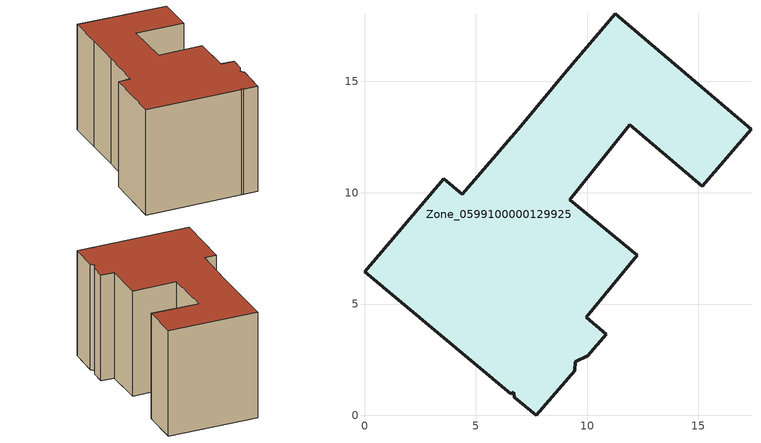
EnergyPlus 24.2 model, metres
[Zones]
Zone_0599100000129925
 floor ground (C_G): 9.45,2.01 7.71,0 6.73,0.82 6.71,1.03 6.57,0.96 0,6.46 3.56,10.62 4.38,9.94 7.02,12.99 9.08,15.48 11.26,18.04 17.36,12.84 15.18,10.28 11.92,13.06 9.22,9.69 12.26,7.2 9.97,4.41 10.86,3.64 10.03,2.68 9.47,2.4 z0
 wall outside (C_F): 10.03,2.68 10.86,3.64 9.97,4.41 12.26,7.2 9.22,9.69 11.92,13.06 15.18,10.28 17.36,12.84 11.26,18.04 9.08,15.48 7.02,12.99 4.38,9.94 3.56,10.62 0,6.46 6.57,0.96 6.71,1.03 6.73,0.82 7.71,0 9.45,2.01 9.47,2.4 10.03,2.68 z0:9.7
 roof outside (C_R): 6.73,0.82 7.71,0 9.45,2.01 9.47,2.4 10.03,2.68 10.86,3.64 9.97,4.41 12.26,7.2 9.22,9.69 11.92,13.06 15.18,10.28 17.36,12.84 11.26,18.04 9.08,15.48 7.02,12.99 4.38,9.94 3.56,10.62 0,6.46 6.57,0.96 6.71,1.03 z9.7
[BUILDING]
Pand.0599100000129925: North Axis=0; Terrain=City; Loads Convergence Tolerance Value=0.04; Temperature Convergence Tolerance Value=0.4; Solar Distribution=FullExterior; Maximum Number of Warmup Days=25; Minimum Number of Warmup Days=1
[Site:Location]
Rotterdam.The.Hague.AP_ZH_NLD Design_Conditions: Latitude=51.96; Longitude=4.45; Time Zone=1; Elevation=-4.5
[SITE:GROUNDTEMPERATURE:BUILDINGSURFACE]
18, 18, 18, 18, 18, 18, 18, 18, 18, 18, 18, 18
[MATERIAL] Thermal Absorptance=0.9; Solar Absorptance=0.7; Visible Absorptance=0.7
Name | Roughness | Thickness | Conductivity | Density | Specific Heat
G.TC.1946 | MediumSmooth | 0.15 | 1 | 540 | 1210
F.TC.1946 | Rough | 0.3 | 0.857143 | 1920 | 840
R.TC.1946 | MediumRough | 0.2 | 0.909091 | 1500 | 1000
[CONSTRUCTION]
C_G: G.TC.1946
C_F: F.TC.1946
C_R: R.TC.1946
[ZONE]
Zone_0599100000129925: Type=1; Multiplier=1; Ceiling Height=Autocalculate; Volume=Autocalculate; Floor Area=autocalculate; Part of Total Floor Area=Yes
[ZONEINFILTRATION:DESIGNFLOWRATE]
Infil_Zone_0599100000129925: Zone or ZoneList or Space or SpaceList=Zone_0599100000129925; Schedule=AlwaysOn; Design Flow Rate Calculation Method=Flow/Area; Flow Rate per Floor Area=0.003; Constant Term Coefficient=1; Temperature Term Coefficient=0; Velocity Term Coefficient=0; Velocity Squared Term Coefficient=0
[HVACTEMPLATE:ZONE:IDEALLOADSAIRSYSTEM]
Zone_0599100000129925: Maximum Heating Supply Air Temperature=50; Minimum Cooling Supply Air Temperature=13; Maximum Heating Supply Air Humidity Ratio=0.0156; Minimum Cooling Supply Air Humidity Ratio=0.0077; Heating Limit=NoLimit; Cooling Limit=NoLimit; Dehumidification Control Type=ConstantSensibleHeatRatio; Cooling Sensible Heat Ratio=0.7; Dehumidification Setpoint=60; Humidification Control Type=None; Humidification Setpoint=30; Outdoor Air Method=None; Outdoor Air Flow Rate per Person=0.00944; Outdoor Air Flow Rate per Zone Floor Area=0; Outdoor Air Flow Rate per Zone=0; Demand Controlled Ventilation Type=None; Outdoor Air Economizer Type=NoEconomizer; Heat Recovery Type=None; Sensible Heat Recovery Effectiveness=0.7; Latent Heat Recovery Effectiveness=0.65
[ZONECONTROL:THERMOSTAT]
ThermostatControl_Zone_0599100000129925: Zone or ZoneList=Zone_0599100000129925; Control Type Schedule=DualSetpointControlType; Control 1=Thermostat_Zone_0599100000129925; Temperature Difference Between Cutout And Setpoint=0
[THERMOSTATSETPOINT:DUALSETPOINT]
Thermostat_Zone_0599100000129925: Heating Setpoint Temperature Schedule=HeatingSetpoint_Zone_0599100000129925; Cooling Setpoint Temperature Schedule=CoolingSetpoint_Zone_0599100000129925
[SCHEDULE:COMPACT]
HeatingSetpoint_Zone_0599100000129925: Through: 12/31, For: AllDays, Until: 24:00, 21
CoolingSetpoint_Zone_0599100000129925: Through: 12/31, For: AllDays, Until: 24:00, 24
DualSetpointControlType: Through: 12/31, For: AllDays, Until: 24:00, 4
AlwaysOn: Through: 12/31, For: AllDays, Until: 24:00, 1
